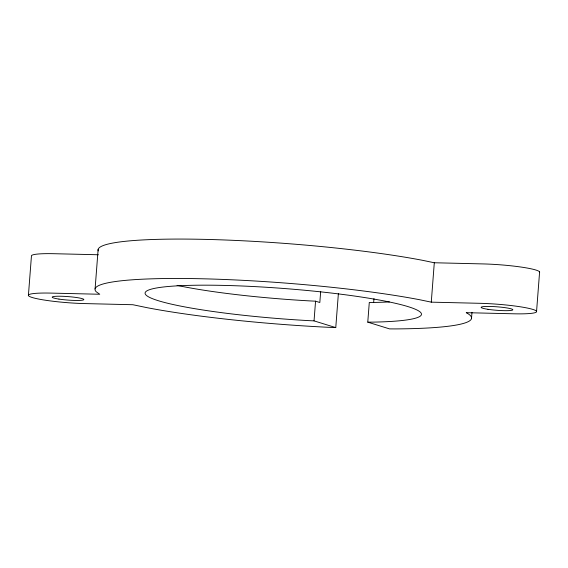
<?xml version="1.0" encoding="UTF-8"?>
<svg xmlns="http://www.w3.org/2000/svg" width="568" height="568" viewBox="0 0 568 568"><rect width="100%" height="100%" fill="white"/><g stroke="black" fill="none" stroke-linecap="round" stroke-linejoin="round"><path stroke-width="0.85" d="M28.4 295.552L31.432 256.154A39.753 4.359 4.4 0 1 54.066 253.711L98.356 254.762M95.09 288.92L98.122 249.522M338.393 293.457L335.766 327.601L314.04 320.877L315.559 301.182L310.071 300.919A138.627 15.215 4.4 0 1 177.088 285.37M320.686 291.37L319.827 302.503L315.559 301.182M335.766 327.601L327.885 327.274A188.81 20.718 4.4 0 1 147.19 307.707L132.855 304.725L84.937 303.589A39.753 4.359 4.4 0 1 32.156 297.49A39.753 4.359 4.4 0 1 51.035 293.102L99.755 294.26L96.141 291.711A188.81 20.718 4.4 0 1 203.891 278.817A188.81 20.718 4.4 0 1 419.411 299.684L431.275 302.155L480.031 303.312A39.753 4.359 4.4 0 1 532.812 309.411A39.753 4.359 4.4 0 1 513.933 313.799L466.207 312.677A188.81 20.718 4.4 0 1 394.483 328.915L389.541 328.886L367.773 322.155L369.292 302.46L374.631 302.424A138.627 15.215 4.4 0 0 389.414 301.928M373.701 302.07L373.964 298.647M431.275 302.155L434.3 262.757L422.443 260.293A188.81 20.718 4.4 0 0 212.553 239.575A188.81 20.718 4.4 0 0 98.243 250.893M471.511 318.478L471.987 312.35M536.568 311.349L539.6 271.958M367.773 322.155L373.119 322.12A138.627 15.215 4.4 0 0 351.308 295.587A138.627 15.215 4.4 0 0 146.963 290.823A138.627 15.215 4.4 0 0 308.552 320.615L314.04 320.877M434.3 262.757L483.063 263.921A39.753 4.359 4.4 0 1 539.515 272.519M58.965 299.095A15.897 1.747 4.4 0 0 83.787 299.691A15.897 1.747 4.4 0 0 61.209 296.248A15.897 1.747 4.4 0 0 58.965 299.095M487.962 309.311A15.897 1.747 4.4 0 0 512.783 309.901A15.897 1.747 4.4 0 0 490.205 306.457A15.897 1.747 4.4 0 0 487.962 309.311"/></g></svg>
